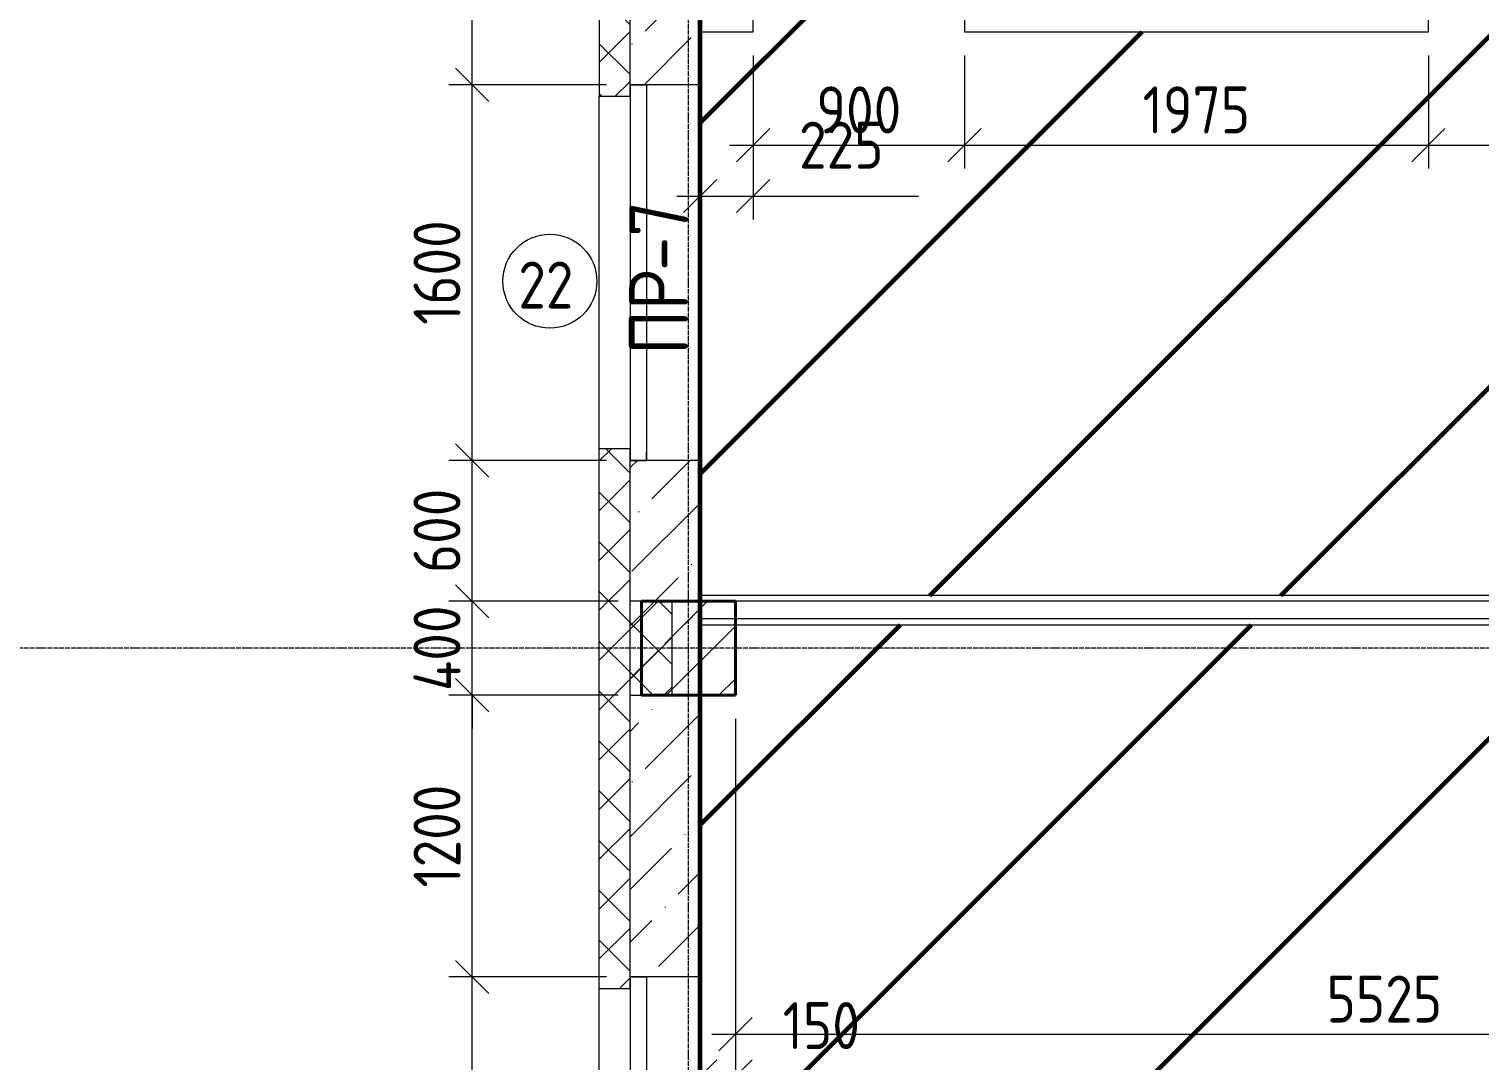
# Model space of a CAD drawing. Header units: millimetres. Extents: x -56773 to 323062, y -262288 to 76460.
# Drawn here: x -22398 to -16221, y -196981 to -192586 of the extents above; entities that cross this region are included whole.
import ezdxf

# ---------------------------------------------------------------- set-up
doc = ezdxf.new("R2010")
doc.units = ezdxf.units.MM
doc.linetypes.add('ADSK_Линия сетки', pattern=[25, 20, -2.5, 0, -2.5])
for name, color, linetype, lineweight in [('1.1)Стяжка керамзит  2 этаж', 5, 'Continuous', 60), ('3.1 Штукатурка внешн стен', 5, 'Continuous', 60), ('_ Окна', 7, 'Continuous', 18), ('Марки', 7, 'Continuous', 20), ('Марки окон', 7, 'Continuous', 20), ('Несущие колонны', 7, 'Continuous', 18), ('Окна', 7, 'Continuous', 9), ('Оси', 7, 'Continuous', 9), ('Размеры', 7, 'Continuous', 9), ('Стены внутренние', 7, 'Continuous', 18), ('Стены наружные', 7, 'Continuous', 18), ('Стены штриховка', 7, 'Continuous', 9)]:
    doc.layers.add(name, color=color, linetype=linetype, lineweight=lineweight)
doc.styles.add('GOST Common_2', font='', dxfattribs={"width": 0.9, "height": 250})
doc.styles.add('GOST Common_3', font='', dxfattribs={"width": 0.9, "height": 200})
doc.styles.get('GOST Common_2').set_extended_font_data('GOST Common')
doc.styles.get('GOST Common_3').set_extended_font_data('GOST Common')
doc.dimstyles.new('ADSK_Основной_2_0', dxfattribs={"dimscale": 304.8, "dimtxt": 201.142999, "dimasz": 0.463911, "dimexe": 0.328084, "dimexo": 0.328084, "dimgap": 0.164042, "dimtad": 1, "dimdec": 3, "dimrnd": 0.001, "dimdsep": 46, "dimtxsty": 'GOST Common_3', "dimblk1": 'OBLIQUE', "dimblk2": 'OBLIQUE', "dimsah": 1, "dimcen": 0.09, "dimdle": 0.328084, "dimazin": 2, "dimtfac": 1, "dimtdec": 4, "dimtix": 1, "dimtmove": 0, "dimatfit": 3, "dimfxl": 1, "dimtvp": 1, "dimtolj": 1, "dimtzin": 0, "dimlwd": 20, "dimlwe": 20, "dimarcsym": 2})
doc.dimstyles.new('ADSK_Основной_2_0_1', dxfattribs={"dimscale": 304.8, "dimtxt": 201.142999, "dimasz": 0.463911, "dimexe": 0.328084, "dimexo": 0.328084, "dimgap": 0.164042, "dimtad": 1, "dimdec": 3, "dimrnd": 0.001, "dimdsep": 46, "dimtxsty": 'GOST Common_3', "dimblk1": 'OBLIQUE', "dimblk2": 'OBLIQUE', "dimsah": 1, "dimcen": 0.09, "dimdle": 0.328084, "dimazin": 2, "dimtfac": 1, "dimtdec": 4, "dimtix": 1, "dimtmove": 1, "dimatfit": 3, "dimfxl": 1, "dimtvp": 1, "dimtolj": 1, "dimtzin": 0, "dimlwd": 20, "dimlwe": 20, "dimarcsym": 2})
doc.dimstyles.new('ADSK_Основной_2_0_2', dxfattribs={"dimscale": 304.8, "dimtxt": 201.142999, "dimasz": 0.463911, "dimexe": 0.328084, "dimexo": 0.328084, "dimgap": 0.164042, "dimtad": 1, "dimdec": 3, "dimrnd": 0.001, "dimdsep": 46, "dimtxsty": 'GOST Common_3', "dimblk1": 'OBLIQUE', "dimblk2": 'OBLIQUE', "dimsah": 1, "dimcen": 0.09, "dimdle": 0.328084, "dimazin": 2, "dimtfac": 1, "dimtdec": 4, "dimtix": 1, "dimtmove": 0, "dimatfit": 3, "dimfxl": 1, "dimtvp": 1, "dimtolj": 1, "dimtzin": 0, "dimlwd": 20, "dimlwe": 20, "dimarcsym": 2})
pattern_1 = [(45, (9.36, -198628.46), (-106.066, 106.066), []), (135, (9.36, -198628.46), (-106.066, -106.066), [])]

# ---------------------------------------------------------------- blocks, each defined once
blk = doc.blocks.new('ADSK_КолоннаЖБ_Прямоугольная - 400x400 мм-1807142-Кладочный план 4-го этажа')
at = {"layer": 'Несущие колонны', "lineweight": 40}
for p, q in [((-200, 200), (200, 200)), ((-200, -200), (-200, 200)), ((200, 200), (200, -200)), ((200, -200), (-200, -200))]:
    blk.add_line(p, q, dxfattribs=at)
blk = doc.blocks.new('ОКНО L03 _2СТ_RS - ОК-5_1600х2000h-3556607-Кладочный план 4-го этажа')
at = {"layer": '_ Окна'}
for p, q in [((-838.1, -79), (761.9, -79)), ((-838.1, -149), (-838.1, -79)), ((-838.1, -79), (-803.1, -79)), ((-818.1, -79), (-38.1, -79)), ((-38.1, -79), (741.9, -79)), ((761.9, -79), (726.9, -79)), ((761.9, -149), (761.9, -79)), ((-838.1, -149), (761.9, -149)), ((-838.1, -149), (-833.1, -149)), ((-818.1, -149), (-38.1, -149)), ((-38.1, -149), (741.9, -149)), ((761.9, -149), (756.9, -149))]:
    blk.add_line(p, q, dxfattribs=at)
at = {"layer": 'Окна'}
blk.add_line((-888.1, 150), (811.9, 150), dxfattribs=at)
blk = doc.blocks.new('_Oblique')
at = {"color": 0, "linetype": 'ByBlock', "lineweight": -2}
blk.add_line((-0.5, -0.5), (0.5, 0.5), dxfattribs=at)
blk = doc.blocks.new('*D5895')
at = {"layer": 'Defpoints', "color": 0, "transparency": 16777216}
for p in [(-20511.3, -196623.5), (-19839.6, -196623.5), (-19839.6, -198223.5)]:
    blk.add_point(p, dxfattribs=at)
at = {"layer": 'Размеры', "color": 0, "lineweight": 20, "transparency": 16777216}
for p, q in [((-20511.3, -198323.5), (-20511.3, -196523.5)), ((-19939.6, -196623.5), (-20611.3, -196623.5)), ((-19939.6, -198223.5), (-20611.3, -198223.5))]:
    blk.add_line(p, q, dxfattribs=at)
at = {"layer": 'Размеры', "color": 0, "lineweight": 20, "transparency": 16777216, "xscale": 141.4, "yscale": 141.4, "zscale": 141.4}
for p, rotation in [((-20511.3, -196623.5), 90), ((-20511.3, -198223.5), 270)]:
    blk.add_blockref('_Oblique', p, dxfattribs=dict(at, rotation=rotation))
at = {"layer": 'Размеры', "color": 0, "lineweight": 9, "transparency": 16777216, "insert": (-20661.3, -197423.5), "char_height": 200, "width": 560.473, "attachment_point": 5, "rotation": 90, "style": 'GOST Common_3'}
blk.add_mtext('\\A1;1600', dxfattribs=at)
blk = doc.blocks.new('*D5725')
at = {"layer": 'Defpoints', "color": 0, "transparency": 16777216}
for p in [(-20511.3, -195423.5), (-19790.6, -195423.5), (-19839.6, -196623.5)]:
    blk.add_point(p, dxfattribs=at)
at = {"layer": 'Размеры', "color": 0, "lineweight": 20, "transparency": 16777216}
for p, q in [((-20511.3, -196723.5), (-20511.3, -195323.5)), ((-19890.6, -195423.5), (-20611.3, -195423.5)), ((-19939.6, -196623.5), (-20611.3, -196623.5))]:
    blk.add_line(p, q, dxfattribs=at)
at = {"layer": 'Размеры', "color": 0, "lineweight": 20, "transparency": 16777216, "xscale": 141.4, "yscale": 141.4, "zscale": 141.4}
for p, rotation in [((-20511.3, -195423.5), 90), ((-20511.3, -196623.5), 270)]:
    blk.add_blockref('_Oblique', p, dxfattribs=dict(at, rotation=rotation))
at = {"layer": 'Размеры', "color": 0, "lineweight": 9, "transparency": 16777216, "insert": (-20661.3, -196023.5), "char_height": 200, "width": 560.473, "attachment_point": 5, "rotation": 90, "style": 'GOST Common_3'}
blk.add_mtext('\\A1;1200', dxfattribs=at)
blk = doc.blocks.new('*D5726')
at = {"layer": 'Defpoints', "color": 0, "transparency": 16777216}
for p in [(-20511.3, -195023.5), (-19790.6, -195023.5), (-19790.6, -195423.5)]:
    blk.add_point(p, dxfattribs=at)
at = {"layer": 'Размеры', "color": 0, "lineweight": 20, "transparency": 16777216}
for p, q in [((-20511.3, -195023.5), (-20511.3, -194882.1)), ((-19890.6, -195023.5), (-20611.3, -195023.5)), ((-20511.3, -195423.5), (-20511.3, -195023.5)), ((-19890.6, -195423.5), (-20611.3, -195423.5)), ((-20511.3, -195423.5), (-20511.3, -195564.9))]:
    blk.add_line(p, q, dxfattribs=at)
at = {"layer": 'Размеры', "color": 0, "lineweight": 20, "transparency": 16777216, "xscale": 141.4, "yscale": 141.4, "zscale": 141.4}
for p, rotation in [((-20511.3, -195023.5), 270), ((-20511.3, -195423.5), 90)]:
    blk.add_blockref('_Oblique', p, dxfattribs=dict(at, rotation=rotation))
at = {"layer": 'Размеры', "color": 0, "lineweight": 9, "transparency": 16777216, "insert": (-20661.3, -195223.5), "char_height": 200, "width": 474.561, "attachment_point": 5, "rotation": 90, "style": 'GOST Common_3'}
blk.add_mtext('\\A1;400', dxfattribs=at)
blk = doc.blocks.new('*D5727')
at = {"layer": 'Defpoints', "color": 0, "transparency": 16777216}
for p in [(-20511.3, -194423.5), (-19839.6, -194423.5), (-19790.6, -195023.5)]:
    blk.add_point(p, dxfattribs=at)
at = {"layer": 'Размеры', "color": 0, "lineweight": 20, "transparency": 16777216}
for p, q in [((-20511.3, -195123.5), (-20511.3, -194323.5)), ((-19939.6, -194423.5), (-20611.3, -194423.5)), ((-19890.6, -195023.5), (-20611.3, -195023.5))]:
    blk.add_line(p, q, dxfattribs=at)
at = {"layer": 'Размеры', "color": 0, "lineweight": 20, "transparency": 16777216, "xscale": 141.4, "yscale": 141.4, "zscale": 141.4}
for p, rotation in [((-20511.3, -194423.5), 90), ((-20511.3, -195023.5), 270)]:
    blk.add_blockref('_Oblique', p, dxfattribs=dict(at, rotation=rotation))
at = {"layer": 'Размеры', "color": 0, "lineweight": 9, "transparency": 16777216, "insert": (-20661.3, -194723.5), "char_height": 200, "width": 454.106, "attachment_point": 5, "rotation": 90, "style": 'GOST Common_3'}
blk.add_mtext('\\A1;600', dxfattribs=at)
blk = doc.blocks.new('*D5728')
at = {"layer": 'Defpoints', "color": 0, "transparency": 16777216}
for p in [(-20511.3, -192823.5), (-19839.6, -192823.5), (-19839.6, -194423.5)]:
    blk.add_point(p, dxfattribs=at)
at = {"layer": 'Размеры', "color": 0, "lineweight": 20, "transparency": 16777216}
for p, q in [((-20511.3, -194523.5), (-20511.3, -192723.5)), ((-19939.6, -192823.5), (-20611.3, -192823.5)), ((-19939.6, -194423.5), (-20611.3, -194423.5))]:
    blk.add_line(p, q, dxfattribs=at)
at = {"layer": 'Размеры', "color": 0, "lineweight": 20, "transparency": 16777216, "xscale": 141.4, "yscale": 141.4, "zscale": 141.4}
for p, rotation in [((-20511.3, -192823.5), 90), ((-20511.3, -194423.5), 270)]:
    blk.add_blockref('_Oblique', p, dxfattribs=dict(at, rotation=rotation))
at = {"layer": 'Размеры', "color": 0, "lineweight": 9, "transparency": 16777216, "insert": (-20661.3, -193623.5), "char_height": 200, "width": 560.473, "attachment_point": 5, "rotation": 90, "style": 'GOST Common_3'}
blk.add_mtext('\\A1;1600', dxfattribs=at)
blk = doc.blocks.new('*D5729')
at = {"layer": 'Defpoints', "color": 0, "transparency": 16777216}
for p in [(-20511.3, -191623.5), (-19839.6, -191623.5), (-19839.6, -192823.5)]:
    blk.add_point(p, dxfattribs=at)
at = {"layer": 'Размеры', "color": 0, "lineweight": 20, "transparency": 16777216}
for p, q in [((-20511.3, -192923.5), (-20511.3, -191523.5)), ((-19939.6, -191623.5), (-20611.3, -191623.5)), ((-19939.6, -192823.5), (-20611.3, -192823.5))]:
    blk.add_line(p, q, dxfattribs=at)
at = {"layer": 'Размеры', "color": 0, "lineweight": 20, "transparency": 16777216, "xscale": 141.4, "yscale": 141.4, "zscale": 141.4}
for p, rotation in [((-20511.3, -191623.5), 90), ((-20511.3, -192823.5), 270)]:
    blk.add_blockref('_Oblique', p, dxfattribs=dict(at, rotation=rotation))
at = {"layer": 'Размеры', "color": 0, "lineweight": 9, "transparency": 16777216, "insert": (-20661.3, -192223.5), "char_height": 200, "width": 560.473, "attachment_point": 5, "rotation": 90, "style": 'GOST Common_3'}
blk.add_mtext('\\A1;1200', dxfattribs=at)
blk = doc.blocks.new('*D6358')
at = {"layer": 'Defpoints', "color": 0, "transparency": 16777216}
for p in [(-19390.6, -195423.5), (-19540.6, -196767.6), (-19390.6, -197047.2)]:
    blk.add_point(p, dxfattribs=at)
at = {"layer": 'Размеры', "color": 0, "lineweight": 20, "transparency": 16777216}
for p, q in [((-19390.6, -195523.5), (-19390.6, -197147.2)), ((-19540.6, -196867.6), (-19540.6, -197147.2)), ((-19640.6, -197047.2), (-19390.6, -197047.2)), ((-19390.6, -197047.2), (-18720.7, -197047.2))]:
    blk.add_line(p, q, dxfattribs=at)
at = {"layer": 'Размеры', "color": 0, "lineweight": 20, "transparency": 16777216, "xscale": 141.4, "yscale": 141.4, "zscale": 141.4, "rotation": 180}
blk.add_blockref('_Oblique', (-19540.6, -197047.2), dxfattribs=at)
at = {"layer": 'Размеры', "color": 0, "lineweight": 20, "transparency": 16777216, "xscale": 141.4, "yscale": 141.4, "zscale": 141.4}
blk.add_blockref('_Oblique', (-19390.6, -197047.2), dxfattribs=at)
at = {"layer": 'Размеры', "color": 0, "lineweight": 9, "transparency": 16777216, "insert": (-19189.5, -196730.6), "char_height": 200, "width": 409.104, "attachment_point": 1, "line_spacing_factor": 1.022761, "style": 'GOST Common_3'}
blk.add_mtext('\\A1;150', dxfattribs=at)
blk = doc.blocks.new('*D6359')
at = {"layer": 'Defpoints', "color": 0, "transparency": 16777216}
for p in [(-19390.6, -195423.5), (-13865.6, -196398.5), (-13865.6, -196867.5)]:
    blk.add_point(p, dxfattribs=at)
at = {"layer": 'Размеры', "color": 0, "lineweight": 20, "transparency": 16777216}
for p, q in [((-19390.6, -195523.5), (-19390.6, -196967.5)), ((-13865.6, -196498.5), (-13865.6, -196967.5)), ((-19490.6, -196867.5), (-13765.6, -196867.5))]:
    blk.add_line(p, q, dxfattribs=at)
at = {"layer": 'Размеры', "color": 0, "lineweight": 20, "transparency": 16777216, "xscale": 141.4, "yscale": 141.4, "zscale": 141.4, "rotation": 180}
blk.add_blockref('_Oblique', (-19390.6, -196867.5), dxfattribs=at)
at = {"layer": 'Размеры', "color": 0, "lineweight": 20, "transparency": 16777216, "xscale": 141.4, "yscale": 141.4, "zscale": 141.4}
blk.add_blockref('_Oblique', (-13865.6, -196867.5), dxfattribs=at)
at = {"layer": 'Размеры', "color": 0, "lineweight": 9, "transparency": 16777216, "insert": (-16628.1, -196717.5), "char_height": 200, "width": 605.475, "attachment_point": 5, "style": 'GOST Common_3'}
blk.add_mtext('\\A1;5525', dxfattribs=at)
blk = doc.blocks.new('*D6364')
at = {"layer": 'Defpoints', "color": 0, "transparency": 16777216}
for p in [(-19315.6, -192598.5), (-19540.6, -192980.5), (-19315.6, -193297.3)]:
    blk.add_point(p, dxfattribs=at)
at = {"layer": 'Размеры', "color": 0, "lineweight": 20, "transparency": 16777216}
for p, q in [((-19315.6, -192698.5), (-19315.6, -193397.3)), ((-19540.6, -193080.5), (-19540.6, -193397.3)), ((-19640.6, -193297.3), (-19315.6, -193297.3)), ((-19315.6, -193297.3), (-18611.4, -193297.3))]:
    blk.add_line(p, q, dxfattribs=at)
at = {"layer": 'Размеры', "color": 0, "lineweight": 20, "transparency": 16777216, "xscale": 141.4, "yscale": 141.4, "zscale": 141.4, "rotation": 180}
blk.add_blockref('_Oblique', (-19540.6, -193297.3), dxfattribs=at)
at = {"layer": 'Размеры', "color": 0, "lineweight": 20, "transparency": 16777216, "xscale": 141.4, "yscale": 141.4, "zscale": 141.4}
blk.add_blockref('_Oblique', (-19315.6, -193297.3), dxfattribs=at)
at = {"layer": 'Размеры', "color": 0, "lineweight": 9, "transparency": 16777216, "insert": (-19119.9, -192980.6), "char_height": 200, "width": 454.106, "attachment_point": 1, "line_spacing_factor": 1.022761, "style": 'GOST Common_3'}
blk.add_mtext('\\A1;225', dxfattribs=at)
blk = doc.blocks.new('*D6365')
at = {"layer": 'Defpoints', "color": 0, "transparency": 16777216}
for p in [(-19315.6, -192598.5), (-18415.6, -192598.5), (-18415.6, -193080.5)]:
    blk.add_point(p, dxfattribs=at)
at = {"layer": 'Размеры', "color": 0, "lineweight": 20, "transparency": 16777216}
for p, q in [((-19315.6, -192698.5), (-19315.6, -193180.5)), ((-18415.6, -192698.5), (-18415.6, -193180.5)), ((-19415.6, -193080.5), (-18315.6, -193080.5))]:
    blk.add_line(p, q, dxfattribs=at)
at = {"layer": 'Размеры', "color": 0, "lineweight": 20, "transparency": 16777216, "xscale": 141.4, "yscale": 141.4, "zscale": 141.4, "rotation": 180}
blk.add_blockref('_Oblique', (-19315.6, -193080.5), dxfattribs=at)
at = {"layer": 'Размеры', "color": 0, "lineweight": 20, "transparency": 16777216, "xscale": 141.4, "yscale": 141.4, "zscale": 141.4}
blk.add_blockref('_Oblique', (-18415.6, -193080.5), dxfattribs=at)
at = {"layer": 'Размеры', "color": 0, "lineweight": 9, "transparency": 16777216, "insert": (-18865.6, -192930.5), "char_height": 200, "width": 454.106, "attachment_point": 5, "style": 'GOST Common_3'}
blk.add_mtext('\\A1;900', dxfattribs=at)
blk = doc.blocks.new('*D6366')
at = {"layer": 'Defpoints', "color": 0, "transparency": 16777216}
for p in [(-18415.6, -192598.5), (-16440.6, -192598.5), (-16440.6, -193080.5)]:
    blk.add_point(p, dxfattribs=at)
at = {"layer": 'Размеры', "color": 0, "lineweight": 20, "transparency": 16777216}
for p, q in [((-18415.6, -192698.5), (-18415.6, -193180.5)), ((-16440.6, -192698.5), (-16440.6, -193180.5)), ((-18515.6, -193080.5), (-16340.6, -193080.5))]:
    blk.add_line(p, q, dxfattribs=at)
at = {"layer": 'Размеры', "color": 0, "lineweight": 20, "transparency": 16777216, "xscale": 141.4, "yscale": 141.4, "zscale": 141.4, "rotation": 180}
blk.add_blockref('_Oblique', (-18415.6, -193080.5), dxfattribs=at)
at = {"layer": 'Размеры', "color": 0, "lineweight": 20, "transparency": 16777216, "xscale": 141.4, "yscale": 141.4, "zscale": 141.4}
blk.add_blockref('_Oblique', (-16440.6, -193080.5), dxfattribs=at)
at = {"layer": 'Размеры', "color": 0, "lineweight": 9, "transparency": 16777216, "insert": (-17428.1, -192930.5), "char_height": 200, "width": 560.473, "attachment_point": 5, "style": 'GOST Common_3'}
blk.add_mtext('\\A1;1975', dxfattribs=at)
blk = doc.blocks.new('*D6367')
at = {"layer": 'Defpoints', "color": 0, "transparency": 16777216}
for p in [(-16440.6, -192598.5), (-15540.6, -192598.5), (-15540.6, -193080.5)]:
    blk.add_point(p, dxfattribs=at)
at = {"layer": 'Размеры', "color": 0, "lineweight": 20, "transparency": 16777216}
for p, q in [((-16440.6, -192698.5), (-16440.6, -193180.5)), ((-15540.6, -192698.5), (-15540.6, -193180.5)), ((-16540.6, -193080.5), (-15440.6, -193080.5))]:
    blk.add_line(p, q, dxfattribs=at)
at = {"layer": 'Размеры', "color": 0, "lineweight": 20, "transparency": 16777216, "xscale": 141.4, "yscale": 141.4, "zscale": 141.4, "rotation": 180}
blk.add_blockref('_Oblique', (-16440.6, -193080.5), dxfattribs=at)
at = {"layer": 'Размеры', "color": 0, "lineweight": 20, "transparency": 16777216, "xscale": 141.4, "yscale": 141.4, "zscale": 141.4}
blk.add_blockref('_Oblique', (-15540.6, -193080.5), dxfattribs=at)
at = {"layer": 'Размеры', "color": 0, "lineweight": 9, "transparency": 16777216, "insert": (-15990.6, -192930.5), "char_height": 200, "width": 454.106, "attachment_point": 5, "style": 'GOST Common_3'}
blk.add_mtext('\\A1;900', dxfattribs=at)
blk = doc.blocks.new('М_окна1 - Маркировка типоразмера-1510237-Кладочный план 4-го этажа')
at = {"layer": 'Марки окон'}
blk.add_circle((0, 0), 2, dxfattribs=at)

msp = doc.modelspace()

# ---------------------------------------------------------------- hatches: boundary and pattern name
at = {"layer": '1.1)Стяжка керамзит  2 этаж', "transparency": 33554687}
h = msp.add_hatch(dxfattribs=at)
h.set_pattern_fill('ANSI31', color=5, scale=333)
h.paths.add_polyline_path([(-12890.6385, -192598.4914), (-13140.6385, -192598.4914), (-13140.6385, -192473.4914), (-13015.6385, -192473.4914), (-13015.6385, -189998.4914), (-15215.6385, -189998.4914), (-15215.6385, -192473.4914), (-14340.6385, -192473.4914), (-14340.6385, -192598.4914), (-15540.6385, -192598.4914), (-15540.6385, -192473.4914), (-15515.6385, -192473.4914), (-15515.6385, -190273.4914), (-15690.6385, -190273.4914), (-15690.6385, -190148.4914), (-15515.6385, -190148.4914), (-15515.6385, -188098.4914), (-16790.6385, -188098.4914), (-16790.6385, -190148.4914), (-16590.6385, -190148.4914), (-16590.6385, -190273.4914), (-16790.6385, -190273.4914), (-16790.6385, -191248.4914), (-16965.6385, -191248.4914), (-16965.6385, -192473.4914), (-16440.6385, -192473.4914), (-16440.6385, -192598.4914), (-18415.6385, -192598.4914), (-18415.6385, -192473.4914), (-17090.6385, -192473.4914), (-17090.6385, -189548.4914), (-17290.6385, -189548.4914), (-17290.6385, -189498.4914), (-17090.6385, -189498.4914), (-17090.6385, -187898.4914), (-18290.6385, -187898.4914), (-18290.6385, -189498.4914), (-18030.6385, -189498.4914), (-18030.6385, -189548.4914), (-18440.6385, -189548.4914), (-18440.6385, -189498.4914), (-18340.6385, -189498.4914), (-18340.6385, -187898.4914), (-19540.6385, -187898.4914), (-19540.6385, -189023.4914), (-19390.6385, -189023.4914), (-19390.6385, -189423.4914), (-19540.6385, -189423.4914), (-19540.6385, -189498.4914), (-19180.6385, -189498.4914), (-19180.6385, -189548.4914), (-19540.6385, -189548.4914), (-19540.6385, -190023.4914), (-19540.6385, -191673.4914), (-19540.6385, -192473.4914), (-19315.6385, -192473.4914), (-19315.6385, -192598.4914), (-19540.6385, -192598.4914), (-19540.6385, -192823.4914), (-19540.6385, -194473.4914), (-19540.6385, -194998.4914), (-13015.6385, -194998.4914), (-13015.6385, -196523.4914), (-13140.6385, -196523.4914), (-13140.6385, -196398.4914), (-13865.6385, -196398.4914), (-13865.6385, -195123.4914), (-19390.6385, -195123.4914), (-19390.6385, -195423.4914), (-19540.6385, -195423.4914), (-19540.6385, -196623.4914), (-19540.6385, -198273.4914), (-19540.6385, -199423.4914), (-19390.6385, -199423.4914), (-13865.6385, -199423.4914), (-13865.6385, -197848.4914), (-13140.6385, -197848.4914), (-13140.6385, -197723.4914), (-13015.6385, -197723.4914), (-13015.6385, -197943.4914), (-13015.6385, -198803.4914), (-13015.6385, -200723.4914), (-13140.6385, -200723.4914), (-13140.6385, -200598.4914), (-13865.6385, -200598.4914), (-13865.6385, -199548.4914), (-19390.6385, -199548.4914), (-19390.6385, -199823.4914), (-19540.6385, -199823.4914), (-19540.6385, -200423.4914), (-19540.6385, -202073.4914), (-19540.6385, -202598.4914), (-13865.6385, -202598.4914), (-13865.6385, -202048.4914), (-13140.6385, -202048.4914), (-13140.6385, -201923.4914), (-13015.6385, -201923.4914), (-13015.6385, -203248.4914), (-13140.6385, -203248.4914), (-13140.6385, -203123.4914), (-13865.6385, -203123.4914), (-13865.6385, -202723.4914), (-19540.6385, -202723.4914), (-19540.6385, -205423.4914), (-19390.6385, -205423.4914), (-19390.6385, -205573.4914), (-18790.6385, -205573.4914), (-17140.6385, -205573.4914), (-15990.6385, -205573.4914), (-14340.6385, -205573.4914), (-13865.6385, -205573.4914), (-13865.6385, -204573.4914), (-13140.6385, -204573.4914), (-13140.6385, -204448.4914), (-13015.6385, -204448.4914), (-13015.6385, -205573.4914), (-12890.6385, -205573.4914)])
at = {"layer": 'Несущие колонны', "lineweight": 9}
h = msp.add_hatch(dxfattribs=at)
h.set_pattern_fill('FP_1', color=256, style=0, pattern_type=2)
h.set_pattern_definition([(45, (9.36, -198628.46), (-224.5064, 224.5064), []), (45, (233.87, -198628.46), (-224.5064, 224.5064), [396.875, -79.375, 3.353, -76.022])])
h.paths.add_polyline_path([(-19790.6385, -195423.4914), (-19390.6385, -195423.4914), (-19390.6385, -195023.4914), (-19790.6385, -195023.4914), (-19790.6385, -195092.7203)])
at = {"layer": 'Стены внутренние', "lineweight": 9}
h = msp.add_hatch(dxfattribs=at)
h.set_pattern_fill('FP_2', color=256, style=0, pattern_type=2)
h.set_pattern_definition([(45, (9.36, -198628.46), (84.1895, 308.696), [396.875, -79.375, 3.353, -76.022])])
h.paths.add_polyline_path([(-19790.6385, -205423.4914), (-19540.6385, -205423.4914), (-19540.6385, -202023.4914), (-19839.6385, -202023.4914), (-19840.6385, -205423.4914), (-19805.9578, -205423.4914)])
h.paths.add_polyline_path([(-19839.6385, -200473.4914), (-19839.6385, -200423.4914), (-19540.6385, -200423.4914), (-19540.6385, -198223.4914), (-19839.6385, -198223.4914), (-19840.6385, -200473.4914)])
h.paths.add_polyline_path([(-19840.6385, -196673.4914), (-19839.6385, -196673.4914), (-19839.6385, -196623.4914), (-19540.6385, -196623.4914), (-19540.6385, -194423.4914), (-19839.6385, -194423.4914), (-19840.6385, -195092.7203)])
h.paths.add_polyline_path([(-19840.6385, -192873.4914), (-19839.6385, -192873.4914), (-19839.6385, -192823.4914), (-19540.6385, -192823.4914), (-19540.6385, -191623.4914), (-19839.6385, -191623.4914), (-19840.6385, -191573.4914)])
h.paths.add_polyline_path([(-19839.6385, -190073.4914), (-19839.6385, -190023.4914), (-19540.6385, -190023.4914), (-19540.6385, -187623.4914), (-19840.6385, -187623.4914), (-19840.6385, -190073.4914)])
at = {"layer": 'Стены наружные', "lineweight": 9}
h = msp.add_hatch(dxfattribs=at)
h.set_pattern_fill('FP_4', color=256, style=0, pattern_type=2)
h.set_pattern_definition(pattern_1)
h.paths.add_polyline_path([(-19840.6385, -205423.4914), (-19840.6385, -201973.4914), (-19970.6385, -201973.4914), (-19970.6385, -205423.4914)])
h.paths.add_polyline_path([(-19840.6385, -200473.4914), (-19840.6385, -198173.4914), (-19970.6385, -198173.4914), (-19970.6385, -200473.4914)])
h.paths.add_polyline_path([(-19970.6385, -196673.4914), (-19840.6385, -196673.4914), (-19840.6385, -194373.4914), (-19970.6385, -194373.4914), (-19970.6385, -195092.7203)])
h.paths.add_polyline_path([(-19970.6385, -192873.4914), (-19840.6385, -192873.4914), (-19840.6385, -191573.4914), (-19970.6385, -191573.4914)])
h.paths.add_polyline_path([(-19840.6385, -190073.4914), (-19840.6385, -187803.4914), (-19970.6385, -187803.4914), (-19970.6385, -190073.4914)])
h = msp.add_hatch(dxfattribs=at)
h.set_pattern_fill('FP_4', color=256, style=0, pattern_type=2)
h.set_pattern_definition(pattern_1)
h.paths.add_polyline_path([(-19840.6385, -195423.4914), (-19660.6385, -195423.4914), (-19660.6385, -195023.4914), (-19840.6385, -195023.4914), (-19840.6385, -195092.7203)])

# ---------------------------------------------------------------- linework, layer by layer
at = {"layer": '3.1 Штукатурка внешн стен'}
msp.add_lwpolyline([(-19390.6385, -205573.4914), (-19540.6385, -205573.4914), (-19540.6385, -187898.4914)], dxfattribs=at)
at = {"layer": 'Несущие колонны', "lineweight": 9}
for p, q in [((-19390.6385, -195023.4914), (-19790.6385, -195023.4914)), ((-19790.6385, -195023.4914), (-19790.6385, -195423.4914)), ((-19390.6385, -195423.4914), (-19390.6385, -195023.4914)), ((-19790.6385, -195423.4914), (-19390.6385, -195423.4914))]:
    msp.add_line(p, q, dxfattribs=at)
at = {"layer": 'Оси', "linetype": 'ADSK_Линия сетки', "lineweight": 5}
for p, q in [((-19590.6385, -209602.3427), (-19590.6385, -174127.5463)), ((62563.3938, -195223.4914), (-25230.7352, -195223.4914))]:
    msp.add_line(p, q, dxfattribs=at)
at = {"layer": 'Стены внутренние', "lineweight": 5}
for p, q in [((-19315.6385, -192598.4914), (-19315.6385, -192473.4914)), ((-18415.6385, -192473.4914), (-18415.6385, -192598.4914)), ((-16440.6385, -192598.4914), (-16440.6385, -192473.4914)), ((-19540.6385, -192823.4914), (-19540.6385, -192598.4914)), ((-19540.6385, -192598.4914), (-19315.6385, -192598.4914)), ((-18415.6385, -192598.4914), (-16440.6385, -192598.4914)), ((-19839.6385, -192873.4914), (-19839.6385, -192823.4914)), ((-19540.6385, -192823.4914), (-19839.6385, -192823.4914)), ((-19540.6385, -192823.4914), (-19540.6385, -194423.4914)), ((-19840.6385, -192873.4914), (-19839.6385, -192873.4914)), ((-19840.6385, -194373.4914), (-19839.6385, -194373.4914)), ((-19839.6385, -194423.4914), (-19839.6385, -194373.4914)), ((-19540.6385, -194423.4914), (-19839.6385, -194423.4914)), ((-19540.6385, -194423.4914), (-19540.6385, -194998.4914)), ((-13015.6385, -194998.4914), (-19540.6385, -194998.4914)), ((-19540.6385, -195123.4914), (-19540.6385, -196623.4914)), ((-19540.6385, -195123.4914), (-13865.6385, -195123.4914)), ((-19839.6385, -196673.4914), (-19839.6385, -196623.4914)), ((-19540.6385, -196623.4914), (-19839.6385, -196623.4914)), ((-19540.6385, -196623.4914), (-19540.6385, -198223.4914)), ((-19840.6385, -196673.4914), (-19839.6385, -196673.4914))]:
    msp.add_line(p, q, dxfattribs=at)
at = {"layer": 'Стены наружные', "lineweight": 9}
for p, q in [((-19970.6385, -191573.4914), (-19970.6385, -192873.4914)), ((-19970.6385, -194373.4914), (-19970.6385, -192873.4914)), ((-19840.6385, -192873.4914), (-19970.6385, -192873.4914)), ((-19970.6385, -196673.4914), (-19970.6385, -194373.4914)), ((-19840.6385, -194373.4914), (-19970.6385, -194373.4914)), ((-19660.6385, -195023.4914), (-19840.6385, -195023.4914)), ((-19840.6385, -195023.4914), (-19840.6385, -195423.4914)), ((-19660.6385, -195423.4914), (-19660.6385, -195023.4914)), ((-19840.6385, -195423.4914), (-19660.6385, -195423.4914)), ((-19970.6385, -198173.4914), (-19970.6385, -196673.4914)), ((-19840.6385, -196673.4914), (-19970.6385, -196673.4914))]:
    msp.add_line(p, q, dxfattribs=at)
at = {"layer": 'Стены штриховка', "lineweight": 9}
for p, q in [((-19840.6385, -191573.4914), (-19840.6385, -192873.4914)), ((-19540.6385, -192473.4914), (-19540.6385, -192598.4914)), ((-19840.6385, -194373.4914), (-19840.6385, -196673.4914)), ((-19540.6385, -194998.4914), (-19540.6385, -195123.4914)), ((-13790.6385, -195023.4914), (-19540.6385, -195023.4914)), ((-13790.6385, -195098.4914), (-19540.6385, -195098.4914))]:
    msp.add_line(p, q, dxfattribs=at)

# ---------------------------------------------------------------- block references
at = {"layer": 'Марки окон', "lineweight": 9, "xscale": 99.99999999999993, "yscale": 99.99999999999993, "zscale": 99.99999999999993}
msp.add_blockref('М_окна1 - Маркировка типоразмера-1510237-Кладочный план 4-го этажа', (-20180.6385, -193660.2069), dxfattribs=at)
at = {"layer": 'Несущие колонны', "lineweight": 40, "rotation": 89.9999999999999}
msp.add_blockref('ADSK_КолоннаЖБ_Прямоугольная - 400x400 мм-1807142-Кладочный план 4-го этажа', (-19590.6385, -195223.4914), dxfattribs=at)
at = {"layer": 'Окна', "lineweight": 9, "rotation": 269.9999999999997}
for p in [(-19690.6385, -193661.5914), (-19690.6385, -197461.5914)]:
    msp.add_blockref('ОКНО L03 _2СТ_RS - ОК-5_1600х2000h-3556607-Кладочный план 4-го этажа', p, dxfattribs=at)

# ---------------------------------------------------------------- texts
at = {"layer": 'Марки', "lineweight": 9, "char_height": 250, "attachment_point": 1, "rotation": 90, "style": 'GOST Common_2'}
for s, insert, width in [('-7', (-19843.1196, -193616.2348), 389.620125), ('ПР', (-19843.1196, -193973.4223), 432.91125)]:
    msp.add_mtext(s, dxfattribs=dict(at, insert=insert, width=width))
at = {"layer": 'Марки окон', "lineweight": 5, "insert": (-20315.1959, -193576.4215), "char_height": 200, "width": 317.46825, "attachment_point": 1, "style": 'GOST Common_3'}
msp.add_mtext('22', dxfattribs=at)

# ---------------------------------------------------------------- dimensions: what is measured, and where the dimension line sits
at = {"layer": 'Размеры', "lineweight": 9}
for base, p1, p2, override, picture, middle in [((-20511.2838, -191623.4914), (-19839.6385, -192823.4914), (-19839.6385, -191623.4914), {"dimpost": '<>', "dimfxl": 1200}, '*D5729', (-20661.2838, -192223.4914)), ((-20511.2838, -192823.4914), (-19839.6385, -194423.4914), (-19839.6385, -192823.4914), {"dimpost": '<>', "dimfxl": 1600}, '*D5728', (-20661.2838, -193623.4914)), ((-20511.2838, -194423.4914), (-19790.6385, -195023.4914), (-19839.6385, -194423.4914), {"dimpost": '<>', "dimfxl": 601.997508}, '*D5727', (-20661.2838, -194723.4914)), ((-20511.2838, -195023.4914), (-19790.6385, -195423.4914), (-19790.6385, -195023.4914), {"dimpost": '<>', "dimfxl": 400}, '*D5726', (-20661.2838, -195223.4914)), ((-20511.2838, -195423.4914), (-19839.6385, -196623.4914), (-19790.6385, -195423.4914), {"dimpost": '<>', "dimfxl": 1201}, '*D5725', (-20661.2838, -196023.4914)), ((-20511.2838, -196623.4914), (-19839.6385, -198223.4914), (-19839.6385, -196623.4914), {"dimpost": '<>', "dimfxl": 1600}, '*D5895', (-20661.2838, -197423.4914))]:
    dim = msp.add_linear_dim(base=base, p1=p1, p2=p2, angle=90, dimstyle='ADSK_Основной_2_0_1', override=override, dxfattribs=at)
    dim.commit()
    dim.dimension.update_dxf_attribs({"geometry": picture, "text_midpoint": middle})
for base, p1, p2, override, picture, middle in [((-19315.6385, -193297.2984), (-19540.6385, -192980.4696), (-19315.6385, -192598.4914), {"dimpost": '<>', "dimfxl": 443.319644}, '*D6364', (-18892.8099, -193297.2984)), ((-19390.6385, -197047.2396), (-19540.6385, -196767.5541), (-19390.6385, -195423.4914), {"dimpost": '<>', "dimfxl": 1352.406903}, '*D6358', (-18984.9528, -197047.2396))]:
    dim = msp.add_linear_dim(base=base, p1=p1, p2=p2, dimstyle='ADSK_Основной_2_0', override=override, dxfattribs=at)
    dim.commit()
    dim.dimension.update_dxf_attribs({"geometry": picture, "text_midpoint": middle, "dimtype": 160})
for base, p1, p2, override, picture, middle in [((-18415.6385, -193080.4545), (-19315.6385, -192598.4914), (-18415.6385, -192598.4914), {"dimpost": '<>', "dimfxl": 900}, '*D6365', (-18865.6385, -192930.4545)), ((-16440.6385, -193080.4545), (-18415.6385, -192598.4914), (-16440.6385, -192598.4914), {"dimpost": '<>', "dimfxl": 1975}, '*D6366', (-17428.1385, -192930.4545)), ((-15540.6385, -193080.4545), (-16440.6385, -192598.4914), (-15540.6385, -192598.4914), {"dimpost": '<>', "dimfxl": 900}, '*D6367', (-15990.6385, -192930.4545)), ((-13865.6385, -196867.539), (-19390.6385, -195423.4914), (-13865.6385, -196398.4914), {"dimpost": '<>', "dimfxl": 5610.369863}, '*D6359', (-16628.1385, -196717.539))]:
    dim = msp.add_linear_dim(base=base, p1=p1, p2=p2, dimstyle='ADSK_Основной_2_0_2', override=override, dxfattribs=at)
    dim.commit()
    dim.dimension.update_dxf_attribs({"geometry": picture, "text_midpoint": middle})

doc.saveas('drawing.dxf')
